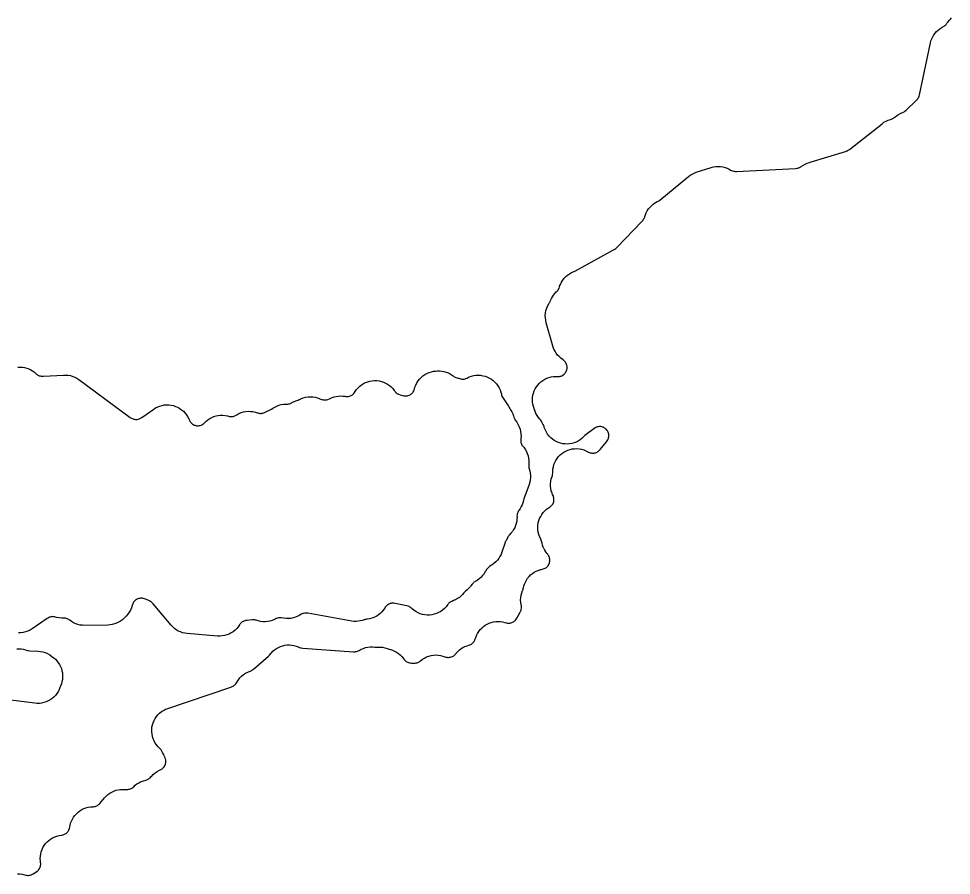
# Model space of a CAD drawing. Header units: metres. Extents: x 0 to 400, y 0 to 202.
# Drawn here: x 121.9 to 147.63, y 95.74 to 119.37 of the extents above; entities that cross this region are included whole.
import ezdxf

# ---------------------------------------------------------------- set-up
doc = ezdxf.new("R2010")
doc.units = ezdxf.units.M

msp = doc.modelspace()

# ---------------------------------------------------------------- linework, layer by layer
for points in [[(121.869, 95.7856), (121.934, 95.7836), (121.999, 95.7746), (122.062, 95.7596), (122.104, 95.7476), (122.126, 95.7446), (122.15, 95.7426), (122.173, 95.7426), (122.197, 95.7456), (122.223, 95.7516), (122.248, 95.7586), (122.267, 95.7676), (122.303, 95.7876), (122.377, 95.8326), (122.41, 95.8556), (122.428, 95.8696), (122.444, 95.8866), (122.459, 95.9056), (122.473, 95.9266), (122.484, 95.9466), (122.493, 95.9686), (122.501, 95.9956), (122.506, 96.0196), (122.508, 96.0376), (122.508, 96.0646), (122.505, 96.0966), (122.498, 96.1426), (122.495, 96.2056), (122.498, 96.2696), (122.507, 96.3326), (122.523, 96.3936), (122.544, 96.4536), (122.571, 96.5116), (122.604, 96.5656), (122.642, 96.6166), (122.684, 96.6646), (122.731, 96.7066), (122.782, 96.7446), (122.837, 96.7776), (122.894, 96.8046), (122.954, 96.8266), (123.016, 96.8416), (123.079, 96.8516), (123.097, 96.8536), (123.122, 96.8586), (123.147, 96.8656), (123.168, 96.8746), (123.186, 96.8836), (123.208, 96.8986), (123.229, 96.9156), (123.244, 96.9306), (123.26, 96.9496), (123.274, 96.9706), (123.286, 96.9926), (123.295, 97.0136), (123.303, 97.0396), (123.311, 97.0756), (123.317, 97.1176), (123.333, 97.1776), (123.354, 97.2366), (123.381, 97.2926), (123.413, 97.3466), (123.45, 97.3966), (123.492, 97.4426), (123.538, 97.4846), (123.588, 97.5226), (123.641, 97.5546), (123.697, 97.5826), (123.755, 97.6036), (123.816, 97.6196), (123.877, 97.6306), (123.939, 97.6346), (123.959, 97.6346), (123.985, 97.6376), (124.008, 97.6426), (124.028, 97.6496), (124.052, 97.6586), (124.071, 97.6696), (124.092, 97.6836), (124.112, 97.6996), (124.139, 97.7256), (124.189, 97.7806), (124.217, 97.8136), (124.23, 97.8326), (124.269, 97.8836), (124.312, 97.9296), (124.36, 97.9716), (124.412, 98.0096), (124.467, 98.0406), (124.525, 98.0676), (124.585, 98.0876), (124.647, 98.1026), (124.71, 98.1106), (124.774, 98.1126), (124.873, 98.1106), (124.914, 98.1126), (124.937, 98.1146), (124.959, 98.1196), (124.983, 98.1276), (125.003, 98.1366), (125.023, 98.1476), (125.045, 98.1626), (125.065, 98.1786), (125.073, 98.1866), (125.116, 98.2266), (125.162, 98.2616), (125.212, 98.2926), (125.263, 98.3186), (125.318, 98.3406), (125.433, 98.3806), (125.47, 98.3956), (125.49, 98.4066), (125.51, 98.4186), (125.529, 98.4346), (125.549, 98.4546), (125.56, 98.4686), (125.608, 98.5196), (125.662, 98.5666), (125.72, 98.6066), (125.782, 98.6396), (125.825, 98.6606), (125.847, 98.6736), (125.865, 98.6866), (125.887, 98.7056), (125.903, 98.7226), (125.915, 98.7386), (125.93, 98.7626), (125.941, 98.7846), (125.949, 98.8066), (125.955, 98.8266), (125.959, 98.8526), (125.961, 98.8796), (125.961, 98.8986), (125.958, 98.9256), (125.952, 98.9506), (125.94, 98.9866), (125.934, 99.0036), (125.918, 99.0406), (125.901, 99.0706), (125.892, 99.0846), (125.867, 99.1286), (125.866, 99.1306), (125.841, 99.1816), (125.827, 99.2036), (125.813, 99.2226), (125.798, 99.2396), (125.793, 99.2426), (125.747, 99.2876), (125.705, 99.3376), (125.668, 99.3906), (125.637, 99.4476), (125.611, 99.5066), (125.592, 99.5686), (125.579, 99.6316), (125.572, 99.6966), (125.572, 99.7606), (125.578, 99.8256), (125.59, 99.8886), (125.609, 99.9506), (125.634, 100.0106), (125.665, 100.0676), (125.701, 100.1216), (125.743, 100.1706), (125.789, 100.2166), (125.839, 100.2566), (125.894, 100.2916), (125.951, 100.3216), (126.012, 100.3456), (127.757, 100.9356), (127.793, 100.9496), (127.815, 100.9606), (127.836, 100.9746), (127.857, 100.9906), (127.874, 101.0066), (127.892, 101.0276), (127.906, 101.0476), (127.925, 101.0796), (127.961, 101.1366), (128.004, 101.1896), (128.051, 101.2366), (128.103, 101.2796), (128.16, 101.3166), (128.219, 101.3476), (128.282, 101.3726), (128.285, 101.3736), (128.314, 101.3856), (128.335, 101.3966), (128.352, 101.4076), (128.382, 101.4316), (128.79, 101.7886), (128.819, 101.8166), (128.854, 101.8576), (128.871, 101.8786), (128.914, 101.9226), (128.962, 101.9626), (129.013, 101.9986), (129.067, 102.0286), (129.124, 102.0536), (129.183, 102.0736), (129.244, 102.0866), (129.306, 102.0946), (129.368, 102.0966), (129.43, 102.0926), (129.492, 102.0826), (129.552, 102.0666), (129.61, 102.0446), (129.647, 102.0286), (129.674, 102.0196), (129.697, 102.0146), (129.738, 102.0096), (131.133, 101.9096), (131.17, 101.9096), (131.194, 101.9116), (131.22, 101.9156), (131.245, 101.9226), (131.268, 101.9306), (131.289, 101.9416), (131.295, 101.9456), (131.35, 101.9766), (131.409, 102.0016), (131.47, 102.0216), (131.532, 102.0346), (131.596, 102.0426), (131.66, 102.0436), (131.724, 102.0376), (131.748, 102.0346), (131.769, 102.0346), (131.795, 102.0356), (131.865, 102.0376), (131.934, 102.0306), (132.003, 102.0166), (132.069, 101.9956), (132.117, 101.9786), (132.153, 101.9686), (132.213, 101.9496), (132.27, 101.9246), (132.325, 101.8946), (132.376, 101.8596), (132.424, 101.8196), (132.468, 101.7746), (132.507, 101.7266), (132.533, 101.6916), (132.55, 101.6736), (132.571, 101.6536), (132.588, 101.6406), (132.608, 101.6286), (132.631, 101.6176), (132.654, 101.6086), (132.68, 101.6026), (132.703, 101.5986), (132.741, 101.5966), (132.803, 101.5956), (132.841, 101.5966), (132.867, 101.6006), (132.889, 101.6056), (132.91, 101.6136), (132.937, 101.6246), (132.956, 101.6356), (132.972, 101.6466), (132.986, 101.6586), (133.038, 101.6996), (133.094, 101.7356), (133.153, 101.7646), (133.215, 101.7876), (133.279, 101.8046), (133.344, 101.8146), (133.41, 101.8186), (133.476, 101.8156), (133.541, 101.8056), (133.605, 101.7886), (133.628, 101.7806), (133.684, 101.7616), (133.707, 101.7566), (133.732, 101.7536), (133.757, 101.7526), (133.782, 101.7546), (133.81, 101.7586), (133.834, 101.7656), (133.861, 101.7766), (133.882, 101.7866), (133.901, 101.7996), (133.922, 101.8156), (133.942, 101.8356), (133.966, 101.8636), (133.971, 101.8696), (133.98, 101.8786), (134.012, 101.9146), (134.057, 101.9566), (134.106, 101.9936), (134.157, 102.0256), (134.212, 102.0536), (134.269, 102.0756), (134.316, 102.0886), (134.348, 102.0996), (134.372, 102.1096), (134.391, 102.1216), (134.409, 102.1336), (134.43, 102.1526), (134.449, 102.1726), (134.462, 102.1906), (134.476, 102.2126), (134.487, 102.2366), (134.496, 102.2606), (134.508, 102.3026), (134.531, 102.3606), (134.559, 102.4156), (134.592, 102.4686), (134.63, 102.5176), (134.673, 102.5626), (134.72, 102.6036), (134.77, 102.6396), (134.824, 102.6706), (134.88, 102.6966), (134.939, 102.7176), (134.999, 102.7316), (135.061, 102.7406), (135.123, 102.7436), (135.185, 102.7406), (135.247, 102.7316), (135.307, 102.7166), (135.357, 102.7016), (135.378, 102.6976), (135.405, 102.6956), (135.432, 102.6966), (135.455, 102.6986), (135.479, 102.7036), (135.502, 102.7116), (135.527, 102.7226), (135.549, 102.7346), (135.568, 102.7476), (135.585, 102.7626), (135.602, 102.7806), (135.62, 102.8036), (135.642, 102.8376), (135.732, 102.9956), (135.75, 103.0326), (135.758, 103.0526), (135.764, 103.0766), (135.769, 103.1056), (135.771, 103.1286), (135.77, 103.1516), (135.767, 103.1816), (135.763, 103.1986), (135.752, 103.2656), (135.748, 103.3326), (135.751, 103.3996), (135.761, 103.4656), (135.778, 103.5306), (135.801, 103.5936), (135.807, 103.6076), (135.816, 103.6326), (135.821, 103.6526), (135.827, 103.6826), (135.834, 103.7126), (135.853, 103.7716), (135.877, 103.8286), (135.906, 103.8826), (135.941, 103.9336), (135.98, 103.9816), (136.024, 104.0256), (136.072, 104.0646), (136.123, 104.0996), (136.177, 104.1286), (136.234, 104.1526), (136.293, 104.1716), (136.317, 104.1766), (136.323, 104.1776), (136.373, 104.1906), (136.397, 104.1996), (136.422, 104.2116), (136.441, 104.2226), (136.459, 104.2356), (136.478, 104.2536), (136.494, 104.2706), (136.509, 104.2906), (136.522, 104.3146), (136.533, 104.3366), (136.54, 104.3566), (136.546, 104.3826), (136.55, 104.4086), (136.551, 104.4306), (136.55, 104.4566), (136.546, 104.4816), (136.54, 104.5036), (136.531, 104.5286), (136.521, 104.5506), (136.508, 104.5726), (136.484, 104.6046), (136.474, 104.6176), (136.462, 104.6316), (136.425, 104.6866), (136.421, 104.6956), (136.405, 104.7236), (136.394, 104.7446), (136.394, 104.7456), (136.388, 104.7586), (136.37, 104.7956), (136.351, 104.8486), (136.337, 104.9036), (136.325, 104.9606), (136.317, 104.9856), (136.305, 105.0136), (136.3, 105.0236), (136.272, 105.0816), (136.25, 105.1426), (136.234, 105.2046), (136.224, 105.2686), (136.221, 105.3326), (136.224, 105.3966), (136.234, 105.4606), (136.25, 105.5236), (136.272, 105.5836), (136.3, 105.6416), (136.333, 105.6966), (136.372, 105.7486), (136.416, 105.7956), (136.464, 105.8386), (136.516, 105.8756), (136.564, 105.9076), (136.583, 105.9226), (136.6, 105.9386), (136.617, 105.9596), (136.631, 105.9806), (136.641, 105.9986), (136.65, 106.0216), (136.659, 106.0486), (136.664, 106.0736), (136.666, 106.0966), (136.666, 106.1196), (136.663, 106.1456), (136.658, 106.1706), (136.651, 106.1936), (136.641, 106.2186), (136.629, 106.2466), (136.615, 106.2796), (136.594, 106.3436), (136.581, 106.4086), (136.574, 106.4746), (136.574, 106.5416), (136.581, 106.6076), (136.594, 106.6726), (136.614, 106.7366), (136.616, 106.7406), (136.624, 106.7686), (136.629, 106.7966), (136.632, 106.8356), (136.633, 106.8826), (136.638, 106.9456), (136.65, 107.0086), (136.667, 107.0696), (136.69, 107.1286), (136.719, 107.1846), (136.754, 107.2386), (136.793, 107.2876), (136.837, 107.3336), (136.885, 107.3746), (136.938, 107.4106), (136.993, 107.4416), (137.051, 107.4676), (137.111, 107.4866), (137.173, 107.5006), (137.236, 107.5076), (137.3, 107.5096), (137.363, 107.5046), (137.426, 107.4936), (137.487, 107.4756), (137.546, 107.4526), (137.602, 107.4246), (137.622, 107.4136), (137.647, 107.4016), (137.667, 107.3946), (137.689, 107.3896), (137.716, 107.3856), (137.74, 107.3846), (137.764, 107.3856), (137.789, 107.3896), (137.81, 107.3946), (137.836, 107.4046), (137.859, 107.4156), (137.878, 107.4266), (137.897, 107.4406), (137.915, 107.4576), (137.943, 107.4876), (138.113, 107.6946), (138.137, 107.7266), (138.15, 107.7486), (138.161, 107.7716), (138.169, 107.7916), (138.175, 107.8156), (138.179, 107.8426), (138.18, 107.8666), (138.18, 107.8906), (138.177, 107.9116), (138.171, 107.9356), (138.162, 107.9626), (138.152, 107.9826), (138.141, 108.0016), (138.126, 108.0226), (138.108, 108.0436), (138.091, 108.0596), (138.072, 108.0736), (138.052, 108.0866), (138.031, 108.0976), (138.008, 108.1056), (137.984, 108.1126), (137.958, 108.1166), (137.934, 108.1186), (137.913, 108.1186), (137.886, 108.1146), (137.861, 108.1096), (137.841, 108.1036), (137.82, 108.0946), (137.799, 108.0826), (137.764, 108.0576), (137.551, 107.8946), (137.518, 107.8676), (137.485, 107.8336), (137.439, 107.7906), (137.389, 107.7516), (137.336, 107.7186), (137.279, 107.6906), (137.22, 107.6676), (137.16, 107.6506), (137.098, 107.6406), (137.035, 107.6356), (136.972, 107.6376), (136.909, 107.6446), (136.848, 107.6586), (136.788, 107.6786), (136.73, 107.7036), (136.675, 107.7346), (136.624, 107.7706), (136.576, 107.8106), (136.532, 107.8566), (136.493, 107.9056), (136.458, 107.9586), (136.43, 108.0146), (136.406, 108.0726), (136.396, 108.1086), (136.384, 108.1416), (136.375, 108.1616), (136.374, 108.1626), (136.372, 108.1666), (136.352, 108.2036), (136.344, 108.2166), (136.32, 108.2626), (136.317, 108.2696), (136.303, 108.2916), (136.289, 108.3096), (136.279, 108.3206), (136.237, 108.3696), (136.2, 108.4226), (136.169, 108.4786), (136.144, 108.5376), (136.127, 108.5906), (136.126, 108.5916), (136.124, 108.5986), (136.118, 108.6126), (136.098, 108.6716), (136.084, 108.7326), (136.075, 108.7946), (136.073, 108.8576), (136.077, 108.9196), (136.086, 108.9816), (136.102, 109.0426), (136.123, 109.1016), (136.15, 109.1576), (136.183, 109.2116), (136.22, 109.2616), (136.262, 109.3076), (136.308, 109.3506), (136.359, 109.3876), (136.412, 109.4206), (136.468, 109.4476), (136.527, 109.4686), (136.588, 109.4846), (136.65, 109.4946), (136.712, 109.4986), (136.733, 109.4976), (136.744, 109.4976), (136.791, 109.4976), (136.816, 109.4996), (136.838, 109.5046), (136.863, 109.5116), (136.885, 109.5206), (136.907, 109.5326), (136.925, 109.5436), (136.946, 109.5616), (136.966, 109.5806), (136.98, 109.5976), (136.994, 109.6176), (137.004, 109.6366), (137.014, 109.6596), (137.022, 109.6866), (137.027, 109.7096), (137.029, 109.7296), (137.03, 109.7586), (137.028, 109.7836), (137.024, 109.8056), (137.016, 109.8316), (137.007, 109.8546), (136.997, 109.8736), (136.984, 109.8936), (136.969, 109.9126), (136.952, 109.9306), (136.92, 109.9576), (136.859, 110.0046), (136.812, 110.0456), (136.768, 110.0906), (136.73, 110.1396), (136.696, 110.1926), (136.667, 110.2486), (136.644, 110.3066), (136.627, 110.3666), (136.625, 110.3746), (136.453, 110.9816), (136.438, 111.0476), (136.43, 111.1146), (136.428, 111.1816), (136.434, 111.2486), (136.447, 111.3146), (136.467, 111.3796), (136.493, 111.4416), (136.525, 111.5006), (136.547, 111.5356), (136.559, 111.5586), (136.573, 111.5936), (136.596, 111.6466), (136.623, 111.6976), (136.655, 111.7446), (136.691, 111.7896), (136.731, 111.8316), (136.754, 111.8536), (136.77, 111.8726), (136.784, 111.8916), (136.797, 111.9136), (136.806, 111.9346), (136.818, 111.9696), (136.82, 111.9776), (136.824, 111.9876), (136.843, 112.0386), (136.872, 112.0976), (136.907, 112.1536), (136.947, 112.2056), (136.993, 112.2536), (137.043, 112.2966), (137.097, 112.3336), (137.155, 112.3656), (137.215, 112.3916), (137.225, 112.3946), (137.262, 112.4126), (138.312, 112.9916), (138.348, 113.0136), (138.369, 113.0296), (138.399, 113.0576), (139.099, 113.7806), (139.126, 113.8126), (139.141, 113.8326), (139.154, 113.8546), (139.164, 113.8766), (139.17, 113.8936), (139.175, 113.9086), (139.181, 113.9276), (139.189, 113.9546), (139.213, 114.0126), (139.242, 114.0686), (139.277, 114.1206), (139.317, 114.1696), (139.362, 114.2146), (139.41, 114.2556), (139.463, 114.2906), (139.518, 114.3206), (139.54, 114.3316), (139.558, 114.3416), (139.588, 114.3646), (140.376, 115.0116), (140.425, 115.0486), (140.478, 115.0796), (140.533, 115.1066), (140.591, 115.1286), (141.004, 115.2596), (141.066, 115.2756), (141.13, 115.2856), (141.194, 115.2896), (141.259, 115.2866), (141.322, 115.2776), (141.385, 115.2626), (141.446, 115.2416), (141.504, 115.2136), (141.541, 115.1916), (141.567, 115.1776), (141.592, 115.1686), (141.616, 115.1606), (141.637, 115.1566), (141.663, 115.1546), (141.703, 115.1546), (143.334, 115.2376), (143.37, 115.2416), (143.393, 115.2456), (143.416, 115.2526), (143.439, 115.2616), (143.471, 115.2776), (143.6, 115.3506), (143.656, 115.3786), (143.714, 115.4016), (143.717, 115.4026), (143.734, 115.4076), (144.71, 115.7036), (144.748, 115.7166), (144.764, 115.7246), (144.785, 115.7366), (144.819, 115.7616), (145.717, 116.4696), (145.77, 116.5076), (145.827, 116.5396), (145.886, 116.5656), (145.949, 116.5856), (145.968, 116.5916), (145.993, 116.6006), (146.016, 116.6116), (146.036, 116.6236), (146.056, 116.6386), (146.066, 116.6476), (146.118, 116.6896), (146.173, 116.7266), (146.233, 116.7566), (146.252, 116.7636), (146.265, 116.7696), (146.307, 116.7886), (146.326, 116.7986), (146.346, 116.8126), (146.38, 116.8416), (146.66, 117.1076), (146.689, 117.1376), (146.705, 117.1586), (146.718, 117.1786), (146.729, 117.2006), (146.738, 117.2246), (146.748, 117.2646), (147.052, 118.6946), (147.067, 118.7526), (147.088, 118.8096), (147.114, 118.8646), (147.145, 118.9166), (147.181, 118.9656), (147.221, 119.0106), (147.265, 119.0526), (147.313, 119.0896), (147.364, 119.1216), (147.376, 119.1276), (147.38, 119.1306), (147.427, 119.1566), (147.45, 119.1726), (147.467, 119.1876), (147.484, 119.2056), (147.509, 119.2376), (147.53, 119.2676), (147.581, 119.3236), (147.591, 119.3336), (147.608, 119.3546), (147.629, 119.3856)], [(121.88, 109.7556), (121.941, 109.7576), (122.002, 109.7536), (122.062, 109.7436), (122.121, 109.7286), (122.178, 109.7076), (122.233, 109.6816), (122.285, 109.6506), (122.334, 109.6146), (122.38, 109.5736), (122.391, 109.5626), (122.406, 109.5516), (122.426, 109.5386), (122.45, 109.5266), (122.47, 109.5186), (122.493, 109.5126), (122.517, 109.5076), (122.54, 109.5056), (122.581, 109.5066), (123.141, 109.5386), (123.205, 109.5386), (123.269, 109.5336), (123.332, 109.5216), (123.393, 109.5026), (123.452, 109.4786), (123.509, 109.4486), (123.562, 109.4136), (124.98, 108.3706), (125.009, 108.3506), (125.029, 108.3406), (125.055, 108.3286), (125.078, 108.3216), (125.098, 108.3176), (125.124, 108.3156), (125.149, 108.3146), (125.172, 108.3166), (125.196, 108.3216), (125.22, 108.3276), (125.241, 108.3366), (125.264, 108.3476), (125.298, 108.3686), (125.625, 108.5996), (125.679, 108.6336), (125.735, 108.6616), (125.795, 108.6846), (125.856, 108.7016), (125.918, 108.7126), (125.982, 108.7176), (126.045, 108.7156), (126.108, 108.7086), (126.17, 108.6946), (126.23, 108.6746), (126.289, 108.6486), (126.344, 108.6176), (126.396, 108.5816), (126.444, 108.5396), (126.488, 108.4936), (126.527, 108.4436), (126.561, 108.3906), (126.59, 108.3336), (126.6, 108.3086), (126.615, 108.2756), (126.628, 108.2536), (126.64, 108.2376), (126.657, 108.2176), (126.679, 108.1976), (126.695, 108.1846), (126.714, 108.1736), (126.74, 108.1606), (126.765, 108.1516), (126.789, 108.1456), (126.81, 108.1416), (126.833, 108.1406), (126.86, 108.1416), (126.885, 108.1456), (126.909, 108.1506), (126.934, 108.1596), (126.956, 108.1696), (126.976, 108.1816), (126.996, 108.1966), (127.014, 108.2126), (127.023, 108.2226), (127.068, 108.2666), (127.117, 108.3066), (127.17, 108.3416), (127.226, 108.3716), (127.285, 108.3956), (127.345, 108.4146), (127.407, 108.4266), (127.471, 108.4326), (127.534, 108.4326), (127.597, 108.4266), (127.659, 108.4146), (127.717, 108.3996), (127.74, 108.3966), (127.765, 108.3956), (127.79, 108.3966), (127.814, 108.3996), (127.837, 108.4056), (127.861, 108.4146), (127.883, 108.4246), (127.918, 108.4456), (127.976, 108.4776), (128.038, 108.5026), (128.101, 108.5216), (128.166, 108.5336), (128.232, 108.5396), (128.298, 108.5376), (128.364, 108.5306), (128.429, 108.5156), (128.492, 108.4946), (128.495, 108.4926), (128.515, 108.4876), (128.539, 108.4836), (128.564, 108.4816), (128.586, 108.4816), (128.61, 108.4846), (128.636, 108.4906), (128.661, 108.4986), (128.698, 108.5146), (128.872, 108.6006), (128.907, 108.6216), (128.909, 108.6226), (128.963, 108.6556), (129.02, 108.6846), (129.08, 108.7066), (129.142, 108.7226), (129.205, 108.7336), (129.268, 108.7376), (129.283, 108.7376), (129.325, 108.7386), (129.35, 108.7416), (129.372, 108.7466), (129.396, 108.7556), (129.418, 108.7656), (129.437, 108.7776), (129.502, 108.8116), (129.569, 108.8386), (129.572, 108.8396), (129.608, 108.8496), (129.609, 108.8496), (129.623, 108.8546), (129.631, 108.8586), (129.635, 108.8596), (129.648, 108.8656), (129.677, 108.8786), (129.679, 108.8796), (129.688, 108.8836), (129.751, 108.9076), (129.815, 108.9256), (129.882, 108.9356), (129.949, 108.9396), (130.016, 108.9366), (130.082, 108.9266), (130.147, 108.9096), (130.21, 108.8856), (130.256, 108.8656), (130.276, 108.8596), (130.302, 108.8536), (130.328, 108.8506), (130.351, 108.8506), (130.372, 108.8516), (130.398, 108.8566), (130.432, 108.8656), (130.433, 108.8656), (130.471, 108.8806), (130.495, 108.8936), (130.549, 108.9176), (130.605, 108.9366), (130.663, 108.9496), (130.722, 108.9586), (130.781, 108.9616), (130.84, 108.9596), (130.899, 108.9516), (130.927, 108.9466), (130.952, 108.9446), (130.972, 108.9446), (130.999, 108.9476), (131.024, 108.9536), (131.048, 108.9616), (131.072, 108.9716), (131.094, 108.9846), (131.112, 108.9966), (131.131, 109.0136), (131.15, 109.0336), (131.165, 109.0536), (131.187, 109.0876), (131.223, 109.1386), (131.265, 109.1866), (131.311, 109.2306), (131.361, 109.2696), (131.415, 109.3026), (131.471, 109.3316), (131.53, 109.3536), (131.591, 109.3706), (131.654, 109.3816), (131.717, 109.3866), (131.78, 109.3846), (131.843, 109.3776), (131.905, 109.3636), (131.965, 109.3436), (132.023, 109.3176), (132.078, 109.2866), (132.13, 109.2506), (132.178, 109.2096), (132.222, 109.1636), (132.261, 109.1136), (132.284, 109.0816), (132.299, 109.0646), (132.316, 109.0486), (132.337, 109.0336), (132.359, 109.0206), (132.382, 109.0096), (132.423, 108.9946), (132.484, 108.9766), (132.524, 108.9666), (132.551, 108.9626), (132.576, 108.9616), (132.602, 108.9626), (132.625, 108.9666), (132.649, 108.9726), (132.673, 108.9816), (132.697, 108.9936), (132.718, 109.0066), (132.738, 109.0216), (132.757, 109.0406), (132.771, 109.0556), (132.786, 109.0776), (132.8, 109.1026), (132.808, 109.1216), (132.819, 109.1556), (132.832, 109.2026), (132.855, 109.2636), (132.884, 109.3216), (132.919, 109.3766), (132.959, 109.4276), (133.003, 109.4736), (133.053, 109.5156), (133.106, 109.5526), (133.163, 109.5846), (133.222, 109.6096), (133.284, 109.6296), (133.348, 109.6426), (133.412, 109.6496), (133.448, 109.6516), (133.51, 109.6516), (133.572, 109.6466), (133.632, 109.6356), (133.692, 109.6186), (133.749, 109.5956), (133.805, 109.5676), (133.857, 109.5346), (133.874, 109.5206), (133.886, 109.5126), (133.918, 109.4896), (133.94, 109.4766), (133.963, 109.4666), (133.989, 109.4586), (134.028, 109.4486), (134.038, 109.4476), (134.096, 109.4326), (134.097, 109.4326), (134.116, 109.4286), (134.143, 109.4266), (134.167, 109.4266), (134.19, 109.4286), (134.215, 109.4336), (134.239, 109.4416), (134.26, 109.4496), (134.273, 109.4566), (134.331, 109.4846), (134.391, 109.5056), (134.453, 109.5216), (134.516, 109.5306), (134.58, 109.5336), (134.644, 109.5306), (134.707, 109.5206), (134.769, 109.5056), (134.829, 109.4836), (134.886, 109.4566), (134.941, 109.4236), (134.992, 109.3846), (135.039, 109.3416), (135.082, 109.2946), (135.12, 109.2426), (135.152, 109.1876), (135.179, 109.1306), (135.2, 109.0696), (135.215, 109.0076), (135.216, 109.0046), (135.224, 108.9746), (135.232, 108.9526), (135.243, 108.9306), (135.265, 108.8966), (135.376, 108.7396), (135.414, 108.6786), (135.431, 108.6426), (135.448, 108.6126), (135.472, 108.5776), (135.505, 108.5256), (135.532, 108.4696), (135.554, 108.4116), (135.564, 108.3746), (135.575, 108.3436), (135.585, 108.3196), (135.6, 108.2936), (135.64, 108.2366), (135.639, 108.2366), (135.65, 108.2216), (135.683, 108.1656), (135.711, 108.1066), (135.732, 108.0456), (135.747, 107.9826), (135.756, 107.9186), (135.758, 107.8536), (135.754, 107.7886), (135.749, 107.7496), (135.749, 107.7256), (135.75, 107.7046), (135.754, 107.6826), (135.762, 107.6566), (135.772, 107.6306), (135.783, 107.6086), (135.795, 107.5896), (135.813, 107.5666), (135.832, 107.5456), (135.871, 107.4916), (135.905, 107.4336), (135.932, 107.3726), (135.953, 107.3096), (135.968, 107.2446), (135.976, 107.1786), (135.977, 107.1116), (135.973, 107.0776), (135.972, 107.0676), (135.97, 107.0256), (135.971, 107.0026), (135.974, 106.9786), (135.98, 106.9546), (135.981, 106.9526), (135.998, 106.8926), (136.01, 106.8316), (136.015, 106.7696), (136.015, 106.7076), (136.009, 106.6456), (135.997, 106.5846), (135.979, 106.5246), (135.837, 106.1266), (135.825, 106.0856), (135.823, 106.0746), (135.809, 106.0176), (135.789, 105.9636), (135.765, 105.9106), (135.737, 105.8596), (135.703, 105.8116), (135.691, 105.7956), (135.679, 105.7756), (135.667, 105.7516), (135.659, 105.7306), (135.653, 105.7066), (135.648, 105.6796), (135.647, 105.6586), (135.648, 105.6296), (135.647, 105.5676), (135.64, 105.5056), (135.627, 105.4456), (135.609, 105.3866), (135.585, 105.3286), (135.555, 105.2746), (135.521, 105.2226), (135.481, 105.1746), (135.439, 105.1316), (135.438, 105.1306), (135.426, 105.1166), (135.409, 105.0936), (135.397, 105.0726), (135.391, 105.0586), (135.348, 104.9766), (135.338, 104.9606), (135.325, 104.9366), (135.31, 104.8976), (135.229, 104.6516), (135.207, 104.5926), (135.178, 104.5356), (135.144, 104.4816), (135.105, 104.4316), (135.061, 104.3856), (135.012, 104.3436), (134.96, 104.3066), (134.923, 104.2836), (134.892, 104.2586), (134.85, 104.2216), (134.82, 104.1926), (134.806, 104.1766), (134.793, 104.1576), (134.774, 104.1236), (134.771, 104.1176), (134.763, 104.1046), (134.737, 104.0606), (134.698, 104.0076), (134.653, 103.9586), (134.604, 103.9146), (134.551, 103.8756), (134.493, 103.8426), (134.482, 103.8366), (134.46, 103.8226), (134.443, 103.8096), (134.425, 103.7926), (134.407, 103.7716), (134.373, 103.7246), (134.36, 103.7066), (134.32, 103.6586), (134.276, 103.6156), (134.228, 103.5776), (134.217, 103.5696), (134.199, 103.5526), (134.179, 103.5316), (134.147, 103.4906), (134.104, 103.4466), (134.058, 103.4076), (134.008, 103.3726), (133.954, 103.3426), (133.899, 103.3176), (133.847, 103.2966), (133.826, 103.2866), (133.802, 103.2716), (133.796, 103.2666), (133.794, 103.2656), (133.771, 103.2476), (133.754, 103.2306), (133.738, 103.2126), (133.729, 103.1996), (133.689, 103.1476), (133.645, 103.1006), (133.595, 103.0576), (133.542, 103.0196), (133.485, 102.9876), (133.425, 102.9616), (133.363, 102.9416), (133.299, 102.9276), (133.235, 102.9206), (133.169, 102.9206), (133.104, 102.9266), (133.04, 102.9386), (132.978, 102.9576), (132.918, 102.9826), (132.86, 103.0136), (132.806, 103.0496), (132.756, 103.0916), (132.737, 103.1096), (132.714, 103.1276), (132.694, 103.1396), (132.67, 103.1516), (132.645, 103.1606), (132.607, 103.1706), (132.288, 103.2386), (132.25, 103.2446), (132.224, 103.2456), (132.198, 103.2446), (132.176, 103.2416), (132.152, 103.2366), (132.127, 103.2276), (132.107, 103.2186), (132.085, 103.2046), (132.064, 103.1896), (132.046, 103.1746), (132.027, 103.1536), (132.012, 103.1336), (131.997, 103.1096), (131.959, 103.0546), (131.917, 103.0046), (131.869, 102.9586), (131.816, 102.9176), (131.76, 102.8816), (131.701, 102.8526), (131.638, 102.8296), (131.574, 102.8126), (131.508, 102.8026), (131.489, 102.8006), (131.461, 102.7956), (131.443, 102.7906), (131.427, 102.7856), (131.405, 102.7786), (131.386, 102.7716), (131.328, 102.7566), (131.269, 102.7476), (131.209, 102.7446), (131.149, 102.7466), (131.09, 102.7546), (129.878, 102.9676), (129.835, 102.9726), (129.813, 102.9736), (129.79, 102.9716), (129.761, 102.9666), (129.739, 102.9606), (129.718, 102.9526), (129.693, 102.9406), (129.659, 102.9186), (129.6, 102.8866), (129.538, 102.8606), (129.474, 102.8406), (129.409, 102.8276), (129.342, 102.8216), (129.275, 102.8226), (129.208, 102.8306), (129.143, 102.8416), (129.119, 102.8436), (129.097, 102.8426), (129.069, 102.8396), (129.043, 102.8336), (129.006, 102.8206), (128.975, 102.8086), (128.955, 102.7986), (128.895, 102.7736), (128.833, 102.7556), (128.769, 102.7426), (128.704, 102.7376), (128.639, 102.7376), (128.574, 102.7446), (128.51, 102.7586), (128.449, 102.7786), (128.448, 102.7786), (128.432, 102.7826), (128.408, 102.7866), (128.379, 102.7876), (128.339, 102.7856), (128.2, 102.7726), (128.159, 102.7666), (128.136, 102.7606), (128.113, 102.7526), (128.089, 102.7406), (128.067, 102.7286), (128.049, 102.7146), (128.033, 102.6996), (128.014, 102.6796), (127.998, 102.6586), (127.993, 102.6496), (127.956, 102.5956), (127.915, 102.5466), (127.868, 102.5006), (127.817, 102.4606), (127.762, 102.4256), (127.705, 102.3956), (127.644, 102.3726), (127.581, 102.3556), (127.517, 102.3446), (127.453, 102.3396), (127.388, 102.3416), (126.55, 102.4096), (126.486, 102.4176), (126.423, 102.4326), (126.363, 102.4536), (126.304, 102.4796), (126.249, 102.5126), (126.197, 102.5496), (126.149, 102.5926), (126.105, 102.6396), (125.612, 103.2286), (125.587, 103.2566), (125.568, 103.2726), (125.544, 103.2906), (125.532, 103.2976), (125.53, 103.2986), (125.493, 103.3176), (125.462, 103.3336), (125.427, 103.3476), (125.373, 103.3656), (125.335, 103.3776), (125.315, 103.3816), (125.288, 103.3836), (125.26, 103.3826), (125.237, 103.3806), (125.215, 103.3756), (125.19, 103.3676), (125.165, 103.3566), (125.146, 103.3456), (125.124, 103.3306), (125.105, 103.3136), (125.089, 103.2976), (125.072, 103.2756), (125.06, 103.2556), (125.049, 103.2336), (125.04, 103.2096), (125.034, 103.1856), (125.013, 103.1206), (124.985, 103.0576), (124.951, 102.9986), (124.911, 102.9436), (124.865, 102.8926), (124.806, 102.8336), (124.76, 102.7916), (124.71, 102.7536), (124.657, 102.7216), (124.6, 102.6946), (124.542, 102.6736), (124.481, 102.6576), (124.42, 102.6476), (124.357, 102.6436), (123.723, 102.6346), (123.659, 102.6366), (123.596, 102.6456), (123.534, 102.6596), (123.474, 102.6806), (123.416, 102.7076), (123.361, 102.7396), (123.309, 102.7766), (123.305, 102.7806), (123.281, 102.7966), (123.26, 102.8076), (123.236, 102.8176), (123.211, 102.8246), (123.189, 102.8296), (123.15, 102.8326), (123.087, 102.8346), (123.015, 102.8416), (122.944, 102.8566), (122.892, 102.8706), (122.869, 102.8746), (122.847, 102.8756), (122.821, 102.8746), (122.793, 102.8706), (122.77, 102.8646), (122.749, 102.8576), (122.725, 102.8456), (122.69, 102.8246), (122.269, 102.5396), (122.213, 102.5056), (122.153, 102.4776), (122.091, 102.4556), (122.027, 102.4396), (121.961, 102.4306), (121.896, 102.4286)], [(121.845, 101.9876), (121.906, 101.9896), (121.967, 101.9856), (122.028, 101.9766), (122.087, 101.9616), (122.137, 101.9466), (122.164, 101.9406), (122.204, 101.9366), (122.434, 101.9256), (122.503, 101.9186), (122.569, 101.9046), (122.635, 101.8836), (122.697, 101.8556), (122.756, 101.8216), (122.812, 101.7816), (122.848, 101.7516), (122.866, 101.7396), (122.912, 101.6996), (122.955, 101.6556), (122.993, 101.6066), (123.026, 101.5556), (123.054, 101.5006), (123.077, 101.4436), (123.094, 101.3846), (123.106, 101.3236), (123.112, 101.2626), (123.112, 101.2016), (123.107, 101.1396), (123.095, 101.0796), (123.078, 101.0206), (123.055, 100.9636), (123.044, 100.9386), (123.038, 100.9216), (123.015, 100.8626), (122.986, 100.8066), (122.952, 100.7536), (122.913, 100.7036), (122.869, 100.6586), (122.821, 100.6176), (122.769, 100.5816), (122.714, 100.5506), (122.656, 100.5246), (122.595, 100.5056), (122.534, 100.4916), (122.471, 100.4846), (122.408, 100.4826), (122.345, 100.4876), (120.035, 100.7766)]]:
    msp.add_lwpolyline(points)

doc.saveas('drawing.dxf')
